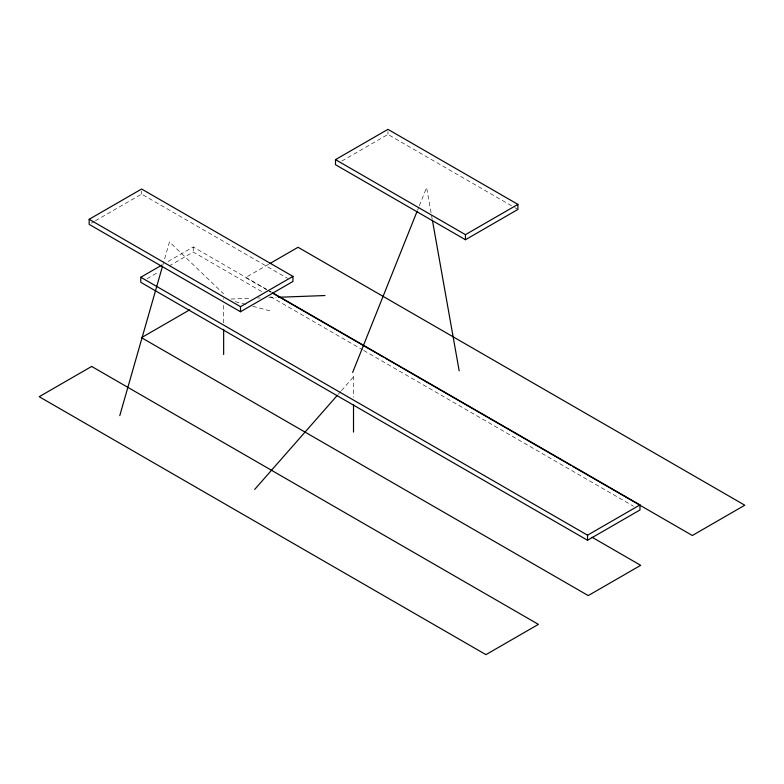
<?xml version="1.0" encoding="UTF-8"?>
<svg xmlns="http://www.w3.org/2000/svg" width="784" height="784" viewBox="0 0 784 784"><rect width="100%" height="100%" fill="white"/><g stroke="black" fill="none" stroke-linecap="round" stroke-linejoin="round"><path stroke-width="0.59" stroke-dasharray="3.92 2.94" d="M162.749 265.394L169.471 241.923L223.587 293.843M417.529 210.269L418.891 206.868M419.342 205.731L426.604 187.582L432.17 218.932M338.247 394.283L340.658 391.539M341.461 390.628L353.515 376.908M91.267 223.156L94.413 221.343M95.462 220.735L141.61 194.089L287.65 278.398M341.785 161.063L387.943 134.417L513.677 207.005M168.05 261.513L193.227 246.97L268.393 290.374M147.069 278.692L158.613 272.028M169.099 265.972L193.227 252.036L262.042 291.766M268.677 264.237L245.598 277.556L266.766 289.786M230.966 299.037L250.508 298.312M257.838 298.038L260.278 297.949M268.824 297.626L276.154 297.361M235.298 301.624L245.794 304.417M252.781 306.279L270.264 310.934M514.735 207.623L517.901 209.446M269.451 290.982L271.568 292.207M267.824 290.394L270.999 292.226M270.509 296.656L362.61 349.831M363.668 350.448L633.629 506.307M387.943 131.379L387.943 134.417M353.515 376.114L353.515 397.302M223.646 298.518L223.646 299.312M223.646 305.309L223.646 325.703M193.227 246.97L193.227 252.036M141.61 191.041L141.61 194.089"/><path stroke-width="1.18" d="M119.776 415.628L162.415 266.57M352.633 372.478L417.068 211.406M254.673 489.432L337.443 395.205M89.16 219.295L141.61 189.022L292.942 276.389L292.942 281.456L240.492 311.738L89.16 224.371L89.16 219.295L240.492 306.671L292.942 276.389M335.493 159.632L387.943 129.35L517.901 204.379L517.901 209.446L465.451 239.728L335.493 164.699L335.493 159.632L465.451 234.661L517.901 204.379M272.626 292.814L639.979 504.906L639.979 509.972L587.53 540.254L140.777 282.318L140.777 277.252L161.759 265.139M189.738 309.807L141.483 337.669L588.235 595.595L640.685 565.323L591.989 537.207M269.725 263.63L298.047 247.274L744.8 505.21L692.35 535.492L572.722 466.421M140.777 277.252L587.53 535.188L639.979 504.906M278.594 297.263L324.997 295.539M273.116 293.451L383.219 357.014M385.336 358.239L570.605 465.196M432.386 220.137L459.179 370.852M587.53 535.188L587.53 540.254M465.451 234.661L465.451 239.728M353.515 404.495L353.515 432.092M240.492 306.671L240.492 311.738M223.646 329.3L223.646 354.495M91.65 366.442L39.2 396.714L485.953 654.65L538.402 624.368L91.65 366.442"/></g></svg>
